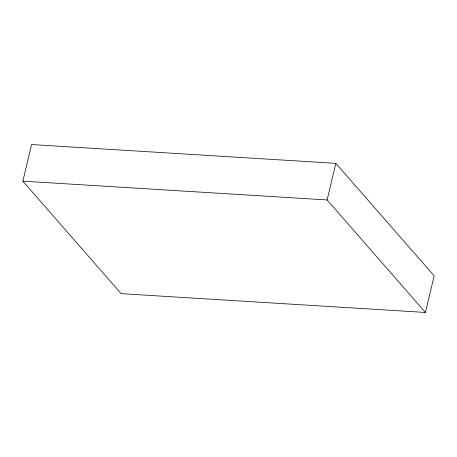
<?xml version="1.0" encoding="UTF-8"?>
<svg xmlns="http://www.w3.org/2000/svg" width="457" height="457" viewBox="0 0 457 457"><rect width="100%" height="100%" fill="white"/><g stroke="black" fill="none" stroke-linecap="round" stroke-linejoin="round"><path stroke-width="0.69" d="M22.85 181.155L31.573 144.549L335.826 163.349L434.15 275.845L425.427 312.451L121.174 293.651L22.85 181.155L327.109 199.955L425.427 312.451M327.109 199.955L335.826 163.349"/></g></svg>
